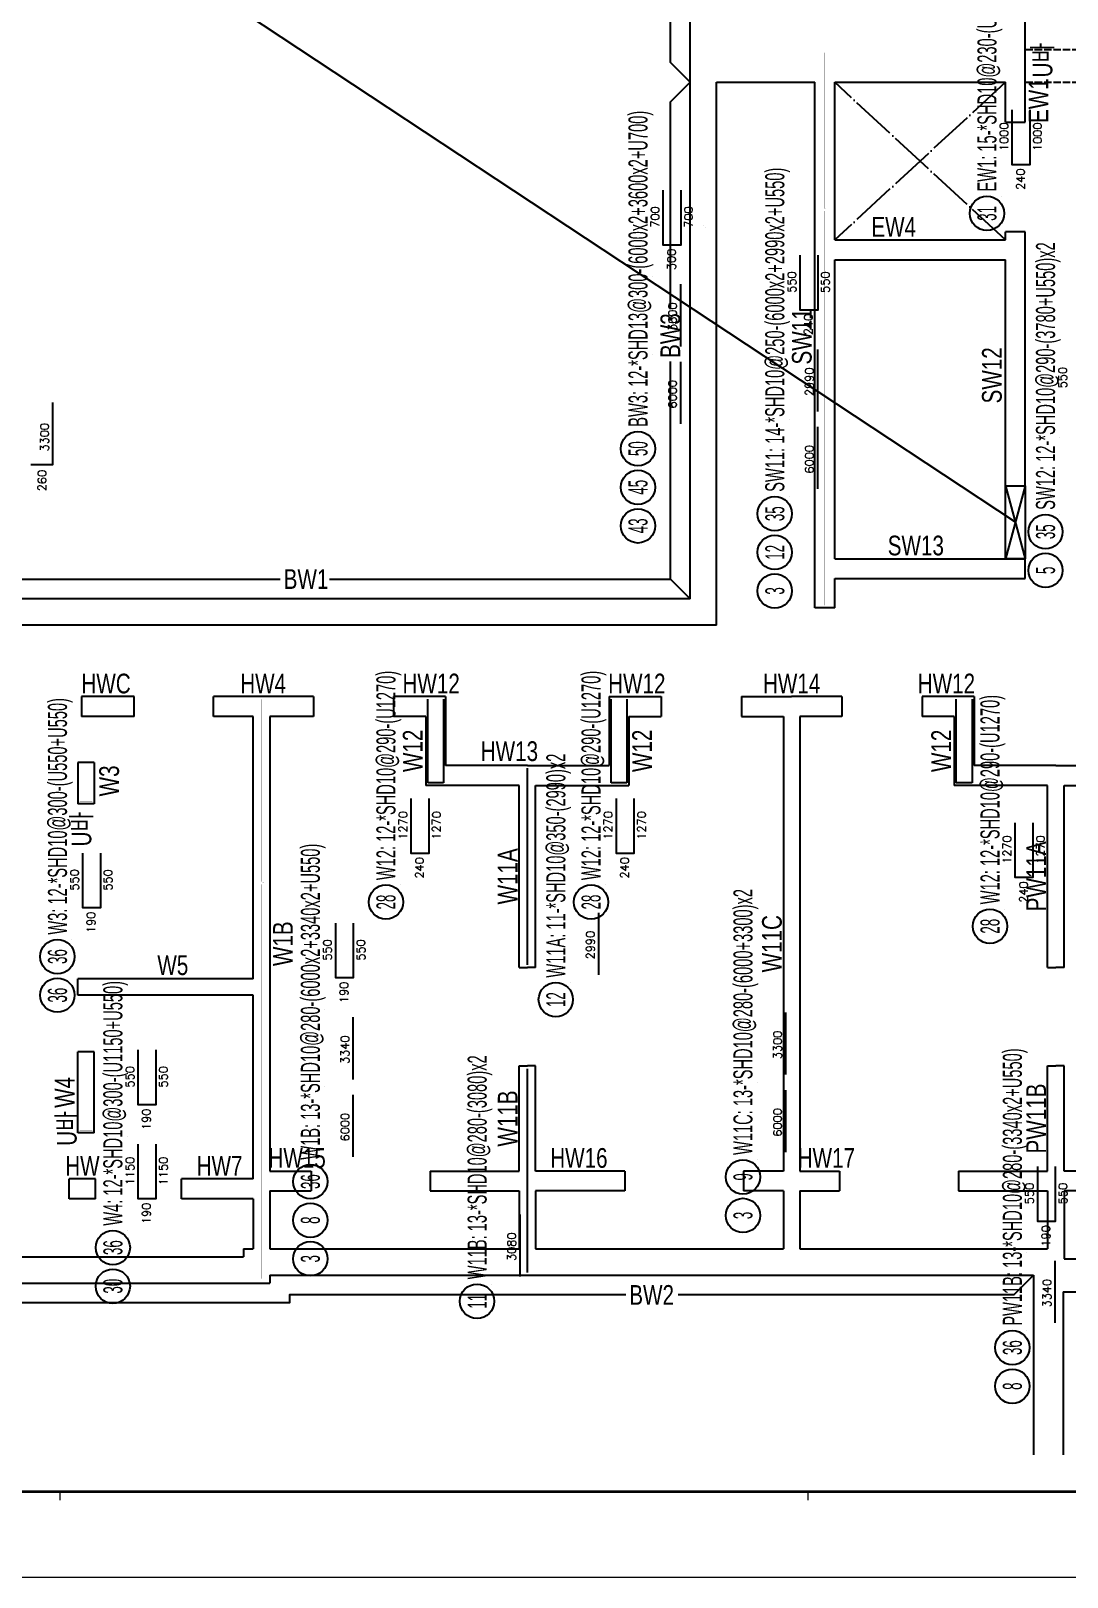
# Model space of a CAD drawing. Header units: millimetres. Extents: x 317501 to 2277231, y -321722 to 1186893.
# Drawn here: x 485904 to 501668, y -295427 to -271898 of the extents above; entities that cross this region are included whole.
import ezdxf
from ezdxf.enums import TextEntityAlignment as Align

# ---------------------------------------------------------------- set-up
doc = ezdxf.new("R2010")
doc.units = ezdxf.units.MM
doc.header["$LTSCALE"] = 57
for name, pattern in [('HID', [2.5, 2, -0.5]), ('XS-기초$0$DDOT', [14, 12, -1, 0, -1]), ('XS-지하주차장$0$HID', [2.3, 1.5, -0.8])]:
    doc.linetypes.add(name, pattern=pattern)
for name, color, linetype in [('BOX', 7, 'Continuous'), ('DIM', 7, 'Continuous'), ('LEADER', 7, 'Continuous'), ('NAME-W', 4, 'Continuous'), ('RP_TAG', 7, 'Continuous'), ('XREBAR', 1, 'Continuous'), ('XS-기초$0$OPEN', 9, 'XS-기초$0$DDOT'), ('XS-지하주차장$0$AWG', 5, 'XS-지하주차장$0$HID'), ('XTAG', 7, 'Continuous')]:
    doc.layers.add(name, color=color, linetype=linetype)
doc.layers.add('벽부호', color=3, linetype='Continuous', lineweight=0)
doc.styles.add('RPWK1', font='arial.ttf', dxfattribs={"bigfont": 'whgtxt.shx'})
doc.styles.add('RPWK2', font='romans.shx', dxfattribs={"bigfont": 'whgtxt.shx'})
doc.styles.add('돋음', font='Dotum.ttf')

# ---------------------------------------------------------------- blocks, each defined once
blk = doc.blocks.new('dhs_sheet2e')
at = {"color": 7}
for p, q in [((20500.6, 1997.6), (20500.6, 1797.9)), ((38004.8, 1997.6), (38004.8, 1797.9))]:
    blk.add_line(p, q, dxfattribs=at)
blk.add_lwpolyline([(84000, 0), (84000, 59329.4), (0, 59329.4), (0, 0)], close=True, dxfattribs=at)
at = {"color": 30, "const_width": 64.9}
blk.add_lwpolyline([(81003.6, 57331.7), (2996.4, 57331.7), (2996.4, 1997.6), (81003.6, 1997.6)], close=True, dxfattribs=at)
blk = doc.blocks.new('ASGARAE')
at = {"color": 255, "xscale": 0.75, "yscale": 0.75, "zscale": 0.75}
blk.add_blockref('dhs_sheet2e', (0, -44497), dxfattribs=at)
blk = doc.blocks.new('XDFHSDHSTHS')
at = {"layer": 'DIM', "color": 5}
for p, q in [((-4810, -150), (-4810, 8675)), ((-9910, -8410), (-9910, 750)), ((-4810, -1155), (-4810, -150)), ((-9510, -550), (-8010, -550)), ((-9510, -8810), (-9510, -550)), ((-8010, -8550), (-8010, -550)), ((-7710, -2950), (-7710, -550)), ((-7710, -550), (-5110, -550)), ((-5110, -1155), (-5110, -550)), ((-5110, -1155), (-4810, -1155)), ((-7710, -2950), (-5110, -2950)), ((-5110, -2950), (-5110, -2825)), ((-4810, -2825), (-5110, -2825)), ((-4810, -6690), (-4810, -2825)), ((-4810, -3250), (-4810, -2825)), ((-7710, -7800), (-7710, -3250)), ((-7710, -3250), (-5110, -3250)), ((-5110, -6690), (-5110, -3250)), ((-5110, -6690), (-4810, -6690)), ((-7710, -7800), (-4810, -7800)), ((-4810, -8100), (-4810, -7800)), ((-7710, -8550), (-7710, -8100)), ((-7710, -8100), (-4810, -8100)), ((-9910, -8410), (-21595, -8410)), ((-7710, -8550), (-8010, -8550)), ((-9510, -8810), (-21995, -8810)), ((-19170, -9900), (-19170, -10200)), ((-18370, -9900), (-19170, -9900)), ((-18370, -10200), (-18370, -9900)), ((-17160, -10200), (-17160, -9900)), ((-16405, -9900), (-17160, -9900)), ((-15640, -9900), (-16405, -9900)), ((-15640, -9900), (-15640, -10200)), ((-13630, -9900), (-14420, -9900)), ((-14420, -9900), (-14420, -10200)), ((-13630, -9900), (-13630, -10950)), ((-11140, -9900), (-10350, -9900)), ((-11140, -9900), (-11140, -10950)), ((-10350, -9900), (-10350, -10200)), ((-9130, -9900), (-8365, -9900)), ((-9130, -9900), (-9130, -10200)), ((-7600, -9900), (-8365, -9900)), ((-7600, -9900), (-7600, -10200)), ((-5590, -9900), (-6380, -9900)), ((-6380, -9900), (-6380, -10200)), ((-5590, -9900), (-5590, -10950)), ((-18370, -10200), (-19170, -10200)), ((-16555, -10200), (-17160, -10200)), ((-16555, -14195), (-16555, -10200)), ((-16305, -10200), (-16305, -17120)), ((-15640, -10200), (-16305, -10200)), ((-13930, -10200), (-14420, -10200)), ((-13930, -10200), (-13930, -11250)), ((-10840, -10200), (-10350, -10200)), ((-10840, -10200), (-10840, -11250)), ((-9130, -10200), (-8490, -10200)), ((-8490, -10200), (-8490, -17120)), ((-8240, -10200), (-8240, -17120)), ((-7600, -10200), (-8240, -10200)), ((-5890, -10200), (-6380, -10200)), ((-5890, -10200), (-5890, -11250)), ((-19225, -10900), (-19225, -11530)), ((-18975, -10900), (-19225, -10900)), ((-18975, -10900), (-18975, -11530)), ((-12385, -10950), (-13630, -10950)), ((-12385, -10950), (-11140, -10950)), ((-4345, -10950), (-5590, -10950)), ((-4345, -10950), (-3100, -10950)), ((-12510, -11250), (-13930, -11250)), ((-12510, -14020), (-12510, -11250)), ((-12260, -14020), (-12260, -11250)), ((-12260, -11250), (-10840, -11250)), ((-4470, -11250), (-5890, -11250)), ((-4470, -14020), (-4470, -11250)), ((-4220, -14020), (-4220, -11250)), ((-4220, -11250), (-2800, -11250)), ((-18975, -11530), (-19225, -11530)), ((-12510, -14020), (-12385, -14020)), ((-12260, -14020), (-12385, -14020)), ((-4470, -14020), (-4345, -14020)), ((-4220, -14020), (-4345, -14020)), ((-16555, -14195), (-19225, -14195)), ((-19225, -14445), (-19225, -14195)), ((-16555, -14445), (-19225, -14445)), ((-16555, -17240), (-16555, -14445)), ((-19225, -16540), (-19225, -15305)), ((-18975, -15305), (-19225, -15305)), ((-18975, -16540), (-18975, -15305)), ((-12510, -17120), (-12510, -15520)), ((-12510, -15520), (-12385, -15520)), ((-12260, -15520), (-12385, -15520)), ((-12260, -17120), (-12260, -15520)), ((-4470, -17120), (-4470, -15520)), ((-4470, -15520), (-4345, -15520)), ((-4220, -15520), (-4345, -15520)), ((-4220, -17120), (-4220, -15520)), ((-18975, -16540), (-19225, -16540)), ((-16305, -17120), (-15675, -17120)), ((-15675, -17120), (-15675, -17420)), ((-13865, -17120), (-12510, -17120)), ((-13865, -17120), (-13865, -17420)), ((-10905, -17120), (-12260, -17120)), ((-10905, -17120), (-10905, -17420)), ((-8490, -17120), (-9095, -17120)), ((-9095, -17120), (-9095, -17420)), ((-8240, -17120), (-7635, -17120)), ((-7635, -17120), (-7635, -17420)), ((-5825, -17120), (-4470, -17120)), ((-5825, -17120), (-5825, -17420)), ((-2865, -17120), (-4220, -17120)), ((-18955, -17240), (-19355, -17240)), ((-19355, -17540), (-19355, -17240)), ((-18955, -17540), (-18955, -17240)), ((-17645, -17540), (-17645, -17240)), ((-16555, -17240), (-17645, -17240)), ((-18955, -17540), (-19355, -17540)), ((-16555, -17540), (-17645, -17540)), ((-16555, -17540), (-16555, -18305)), ((-16305, -17420), (-16305, -18305)), ((-16305, -17420), (-15675, -17420)), ((-13865, -17420), (-12510, -17420)), ((-12510, -17420), (-12510, -18305)), ((-10905, -17420), (-12260, -17420)), ((-12260, -17420), (-12260, -18305)), ((-8490, -17420), (-9095, -17420)), ((-8490, -17420), (-8490, -18305)), ((-8240, -17420), (-8240, -18305)), ((-8240, -17420), (-7635, -17420)), ((-5825, -17420), (-4470, -17420)), ((-4470, -17420), (-4470, -18305)), ((-2865, -17420), (-4220, -17420)), ((-4220, -17420), (-4220, -18455)), ((-16705, -18305), (-16705, -18425)), ((-16705, -18305), (-16555, -18305)), ((-16305, -18305), (-12510, -18305)), ((-12260, -18305), (-8490, -18305)), ((-8240, -18305), (-4470, -18305)), ((-22320, -18425), (-16705, -18425)), ((-4220, -18455), (-310, -18455)), ((-16305, -18705), (-16305, -18825)), ((-16305, -18705), (-4685, -18705)), ((-4685, -18705), (-4685, -21438)), ((-28845, -18825), (-16305, -18825)), ((-4235, -18955), (-4235, -21438)), ((-4235, -18955), (-3885, -18955))]:
    blk.add_line(p, q, dxfattribs=at)
at = {"layer": 'XS-기초$0$OPEN'}
for p, q in [((-5110, -550), (-7710, -2950)), ((-5110, -2950), (-7710, -550))]:
    blk.add_line(p, q, dxfattribs=at)
blk = doc.blocks.new('zsdhdthbs')
at = {"layer": 'XS-지하주차장$0$AWG', "color": 8, "linetype": 'HID'}
for p, q in [((-11095, 11605), (-6285, 11605)), ((-11095, 11105), (-8595, 11105))]:
    blk.add_line(p, q, dxfattribs=at)
blk = doc.blocks.new('*U1394', base_point=(495139.9235, -277994.0717))
at = {"layer": 'RP_TAG', "color": 0, "linetype": 'Continuous', "ltscale": 100}
for centre in [(495139.924444, -278255.0717), (495139.926593, -278842.3217), (495139.928742, -279429.5717)]:
    blk.add_circle(centre, 261, dxfattribs=at)
at = {"layer": 'RP_TAG', "color": 0, "linetype": 'Continuous', "ltscale": 100, "style": 'RPWK1', "width": 0.55}
blk.add_text('BW3: 12-*SHD13@300-(6000x2+3600x2+U700)', height=290, rotation=90.0002104601, dxfattribs=at).set_placement((495139.92321, -277921.5717), align=Align.MIDDLE_LEFT)
at = {"layer": 'RP_TAG', "color": 0, "linetype": 'Continuous', "ltscale": 100, "style": 'RPWK1', "width": 0.5}
for s, rotation, oblique, p in [('50', 90.0002104552, 359.9999999951, (495139.924444, -278255.0717)), ('45', 90.0002104619, 0.0000000017, (495139.926593, -278842.3217)), ('43', 90.0002104619, 0.0000000017, (495139.928742, -279429.5717))]:
    blk.add_text(s, height=290, rotation=rotation, dxfattribs=dict(at, oblique=oblique)).set_placement(p, align=Align.MIDDLE_CENTER)
blk = doc.blocks.new('*U1438', base_point=(501339.9086, -279258.393))
at = {"layer": 'RP_TAG', "color": 0, "linetype": 'Continuous', "ltscale": 100}
for centre in [(501339.909544, -279519.393), (501339.911693, -280106.643)]:
    blk.add_circle(centre, 261, dxfattribs=at)
at = {"layer": 'RP_TAG', "color": 0, "linetype": 'Continuous', "ltscale": 100, "style": 'RPWK1', "width": 0.55}
blk.add_text('SW12: 12-*SHD10@290-(3780+U550)x2', height=290, rotation=90.0002104601, dxfattribs=at).set_placement((501339.90831, -279185.893), align=Align.MIDDLE_LEFT)
at = {"layer": 'RP_TAG', "color": 0, "linetype": 'Continuous', "ltscale": 100, "style": 'RPWK1', "width": 0.5}
for s, rotation, oblique, p in [('35', 90.0002104619, 0.0000000017, (501339.909544, -279519.393)), ('5', 90.0002104552, 359.9999999951, (501339.911693, -280106.643))]:
    blk.add_text(s, height=290, rotation=rotation, dxfattribs=dict(at, oblique=oblique)).set_placement(p, align=Align.MIDDLE_CENTER)
blk = doc.blocks.new('*U1445', base_point=(497221.2505, -278984.1482))
at = {"layer": 'RP_TAG', "color": 0, "linetype": 'Continuous', "ltscale": 100}
for centre in [(497221.251444, -279245.1482), (497221.253593, -279832.3982), (497221.255742, -280419.6482)]:
    blk.add_circle(centre, 261, dxfattribs=at)
at = {"layer": 'RP_TAG', "color": 0, "linetype": 'Continuous', "ltscale": 100, "style": 'RPWK1', "width": 0.55}
blk.add_text('SW11: 14-*SHD10@250-(6000x2+2990x2+U550)', height=290, rotation=90.0002104601, dxfattribs=at).set_placement((497221.25021, -278911.6482), align=Align.MIDDLE_LEFT)
at = {"layer": 'RP_TAG', "color": 0, "linetype": 'Continuous', "ltscale": 100, "style": 'RPWK1', "width": 0.5}
for s, rotation, oblique, p in [('35', 90.0002104552, 359.9999999951, (497221.251444, -279245.1482)), ('12', 90.0002104619, 0.0000000017, (497221.253593, -279832.3982)), ('3', 90.0002104619, 0.0000000017, (497221.255742, -280419.6482))]:
    blk.add_text(s, height=290, rotation=rotation, dxfattribs=dict(at, oblique=oblique)).set_placement(p, align=Align.MIDDLE_CENTER)
blk = doc.blocks.new('*U1446', base_point=(500449.1633, -274413.7723))
at = {"layer": 'RP_TAG', "color": 0, "linetype": 'Continuous', "ltscale": 100}
blk.add_circle((500449.164244, -274674.7723), 261, dxfattribs=at)
at = {"layer": 'RP_TAG', "color": 0, "linetype": 'Continuous', "ltscale": 100, "style": 'RPWK1', "width": 0.55}
blk.add_text('EW1: 15-*SHD10@230-(U1000)', height=290, rotation=90.0002104601, dxfattribs=at).set_placement((500449.16301, -274341.2723), align=Align.MIDDLE_LEFT)
at = {"layer": 'RP_TAG', "color": 0, "linetype": 'Continuous', "ltscale": 100, "style": 'RPWK1', "oblique": 0.0000000017, "width": 0.5}
blk.add_text('31', height=290, rotation=90.0002104619, dxfattribs=at).set_placement((500449.164244, -274674.7723), align=Align.MIDDLE_CENTER)
blk = doc.blocks.new('*U1447', base_point=(496736.8875, -289076.1482))
at = {"layer": 'RP_TAG', "color": 0, "linetype": 'Continuous', "ltscale": 100}
for centre in [(496736.888444, -289337.1482), (496736.890593, -289924.3982)]:
    blk.add_circle(centre, 261, dxfattribs=at)
at = {"layer": 'RP_TAG', "color": 0, "linetype": 'Continuous', "ltscale": 100, "style": 'RPWK1', "width": 0.55}
blk.add_text('W11C: 13-*SHD10@280-(6000+3300)x2', height=290, rotation=90.0002104601, dxfattribs=at).set_placement((496736.88721, -289003.6482), align=Align.MIDDLE_LEFT)
at = {"layer": 'RP_TAG', "color": 0, "linetype": 'Continuous', "ltscale": 100, "style": 'RPWK1', "width": 0.5}
for s, rotation, oblique, p in [('9', 90.0002104619, 0.0000000017, (496736.888444, -289337.1482)), ('3', 90.0002104552, 359.9999999951, (496736.890593, -289924.3982))]:
    blk.add_text(s, height=290, rotation=rotation, dxfattribs=dict(at, oblique=oblique)).set_placement(p, align=Align.MIDDLE_CENTER)
blk = doc.blocks.new('*U1449', base_point=(490155.4555, -289148.1482))
at = {"layer": 'RP_TAG', "color": 0, "linetype": 'Continuous', "ltscale": 100}
for centre in [(490155.456444, -289409.1482), (490155.458593, -289996.3982), (490155.460742, -290583.6482)]:
    blk.add_circle(centre, 261, dxfattribs=at)
at = {"layer": 'RP_TAG', "color": 0, "linetype": 'Continuous', "ltscale": 100, "style": 'RPWK1', "width": 0.55}
blk.add_text('W1B: 13-*SHD10@280-(6000x2+3340x2+U550)', height=290, rotation=90.0002104601, dxfattribs=at).set_placement((490155.45521, -289075.6482), align=Align.MIDDLE_LEFT)
at = {"layer": 'RP_TAG', "color": 0, "linetype": 'Continuous', "ltscale": 100, "style": 'RPWK1', "oblique": 0.0000000017, "width": 0.5}
for s, p in [('36', (490155.456444, -289409.1482)), ('8', (490155.458593, -289996.3982)), ('3', (490155.460742, -290583.6482))]:
    blk.add_text(s, height=290, rotation=90.0002104619, dxfattribs=at).set_placement(p, align=Align.MIDDLE_CENTER)
blk = doc.blocks.new('*U1452', base_point=(493889.9086, -286377.7005))
at = {"layer": 'RP_TAG', "color": 0, "linetype": 'Continuous', "ltscale": 100}
blk.add_circle((493889.909544, -286638.7005), 261, dxfattribs=at)
at = {"layer": 'RP_TAG', "color": 0, "linetype": 'Continuous', "ltscale": 100, "style": 'RPWK1', "oblique": 359.9999999948, "width": 0.55}
blk.add_text('W11A: 11-*SHD10@350-(2990)x2', height=290, rotation=90.000210454, dxfattribs=at).set_placement((493889.90831, -286305.2005), align=Align.MIDDLE_LEFT)
at = {"layer": 'RP_TAG', "color": 0, "linetype": 'Continuous', "ltscale": 100, "style": 'RPWK1', "oblique": 359.9999999951, "width": 0.5}
blk.add_text('12', height=290, rotation=90.0002104552, dxfattribs=at).set_placement((493889.909544, -286638.7005), align=Align.MIDDLE_CENTER)
blk = doc.blocks.new('*U1454', base_point=(500835.4225, -291674.2772))
at = {"layer": 'RP_TAG', "color": 0, "linetype": 'Continuous', "ltscale": 100}
for centre in [(500835.423444, -291935.2772), (500835.425593, -292522.5272)]:
    blk.add_circle(centre, 261, dxfattribs=at)
at = {"layer": 'RP_TAG', "color": 0, "linetype": 'Continuous', "ltscale": 100, "style": 'RPWK1', "oblique": 359.9999999948, "width": 0.55}
blk.add_text('PW11B: 13-*SHD10@280-(3340x2+U550)', height=290, rotation=90.000210454, dxfattribs=at).set_placement((500835.42221, -291601.7772), align=Align.MIDDLE_LEFT)
at = {"layer": 'RP_TAG', "color": 0, "linetype": 'Continuous', "ltscale": 100, "style": 'RPWK1', "width": 0.5}
for s, rotation, oblique, p in [('36', 90.0002104552, 359.9999999951, (500835.423444, -291935.2772)), ('8', 90.0002104619, 0.0000000017, (500835.425593, -292522.5272))]:
    blk.add_text(s, height=290, rotation=rotation, dxfattribs=dict(at, oblique=oblique)).set_placement(p, align=Align.MIDDLE_CENTER)
blk = doc.blocks.new('*U1456', base_point=(486307.5954, -285723.295))
at = {"layer": 'RP_TAG', "color": 0, "linetype": 'Continuous', "ltscale": 100}
for centre in [(486307.596344, -285984.295), (486307.598493, -286571.545)]:
    blk.add_circle(centre, 261, dxfattribs=at)
at = {"layer": 'RP_TAG', "color": 0, "linetype": 'Continuous', "ltscale": 100, "style": 'RPWK1', "width": 0.55}
blk.add_text('W3: 12-*SHD10@300-(U550+U550)', height=290, rotation=90.0002104601, dxfattribs=at).set_placement((486307.59511, -285650.795), align=Align.MIDDLE_LEFT)
at = {"layer": 'RP_TAG', "color": 0, "linetype": 'Continuous', "ltscale": 100, "style": 'RPWK1', "width": 0.5}
for rotation, oblique, p in [(90.0002104619, 0.0000000017, (486307.596344, -285984.295)), (90.0002104552, 359.9999999951, (486307.598493, -286571.545))]:
    blk.add_text('36', height=290, rotation=rotation, dxfattribs=dict(at, oblique=oblique)).set_placement(p, align=Align.MIDDLE_CENTER)
blk = doc.blocks.new('*U1459', base_point=(487150.5734, -290152.7477))
at = {"layer": 'RP_TAG', "color": 0, "linetype": 'Continuous', "ltscale": 100}
for centre in [(487150.574344, -290413.7477), (487150.576493, -291000.9977)]:
    blk.add_circle(centre, 261, dxfattribs=at)
at = {"layer": 'RP_TAG', "color": 0, "linetype": 'Continuous', "ltscale": 100, "style": 'RPWK1', "oblique": 359.9999999948, "width": 0.55}
blk.add_text('W4: 12-*SHD10@300-(U1150+U550)', height=290, rotation=90.000210454, dxfattribs=at).set_placement((487150.57311, -290080.2477), align=Align.MIDDLE_LEFT)
at = {"layer": 'RP_TAG', "color": 0, "linetype": 'Continuous', "ltscale": 100, "style": 'RPWK1', "width": 0.5}
for s, rotation, oblique, p in [('36', 90.0002104552, 359.9999999951, (487150.574344, -290413.7477)), ('30', 90.0002104619, 0.0000000017, (487150.576493, -291000.9977))]:
    blk.add_text(s, height=290, rotation=rotation, dxfattribs=dict(at, oblique=oblique)).set_placement(p, align=Align.MIDDLE_CENTER)
blk = doc.blocks.new('*U1469', base_point=(492692.6067, -290968.2559))
at = {"layer": 'RP_TAG', "color": 0, "linetype": 'Continuous', "ltscale": 100}
blk.add_circle((492692.607644, -291229.2559), 261, dxfattribs=at)
at = {"layer": 'RP_TAG', "color": 0, "linetype": 'Continuous', "ltscale": 100, "style": 'RPWK1', "oblique": 359.9999999948, "width": 0.55}
blk.add_text('W11B: 13-*SHD10@280-(3080)x2', height=290, rotation=90.000210454, dxfattribs=at).set_placement((492692.60641, -290895.7559), align=Align.MIDDLE_LEFT)
at = {"layer": 'RP_TAG', "color": 0, "linetype": 'Continuous', "ltscale": 100, "style": 'RPWK1', "oblique": 359.9999999951, "width": 0.5}
blk.add_text('11', height=290, rotation=90.0002104552, dxfattribs=at).set_placement((492692.607644, -291229.2559), align=Align.MIDDLE_CENTER)
blk = doc.blocks.new('*U1473', base_point=(500495.0775, -285261.4093))
at = {"layer": 'RP_TAG', "color": 0, "linetype": 'Continuous', "ltscale": 100}
blk.add_circle((500495.078444, -285522.4093), 261, dxfattribs=at)
at = {"layer": 'RP_TAG', "color": 0, "linetype": 'Continuous', "ltscale": 100, "style": 'RPWK1', "width": 0.55}
blk.add_text('W12: 12-*SHD10@290-(U1270)', height=290, rotation=90.0002104601, dxfattribs=at).set_placement((500495.07721, -285188.9093), align=Align.MIDDLE_LEFT)
at = {"layer": 'RP_TAG', "color": 0, "linetype": 'Continuous', "ltscale": 100, "style": 'RPWK1', "oblique": 0.0000000017, "width": 0.5}
blk.add_text('28', height=290, rotation=90.0002104619, dxfattribs=at).set_placement((500495.078444, -285522.4093), align=Align.MIDDLE_CENTER)
blk = doc.blocks.new('*U1474', base_point=(494425.4436, -284893.7398))
at = {"layer": 'RP_TAG', "color": 0, "linetype": 'Continuous', "ltscale": 100}
blk.add_circle((494425.444544, -285154.7398), 261, dxfattribs=at)
at = {"layer": 'RP_TAG', "color": 0, "linetype": 'Continuous', "ltscale": 100, "style": 'RPWK1', "width": 0.55}
blk.add_text('W12: 12-*SHD10@290-(U1270)', height=290, rotation=90.0002104601, dxfattribs=at).set_placement((494425.44331, -284821.2398), align=Align.MIDDLE_LEFT)
at = {"layer": 'RP_TAG', "color": 0, "linetype": 'Continuous', "ltscale": 100, "style": 'RPWK1', "oblique": 0.0000000017, "width": 0.5}
blk.add_text('28', height=290, rotation=90.0002104619, dxfattribs=at).set_placement((494425.444544, -285154.7398), align=Align.MIDDLE_CENTER)
blk = doc.blocks.new('*U1475', base_point=(491305.2891, -284893.7398))
at = {"layer": 'RP_TAG', "color": 0, "linetype": 'Continuous', "ltscale": 100}
blk.add_circle((491305.290044, -285154.7398), 261, dxfattribs=at)
at = {"layer": 'RP_TAG', "color": 0, "linetype": 'Continuous', "ltscale": 100, "style": 'RPWK1', "width": 0.55}
blk.add_text('W12: 12-*SHD10@290-(U1270)', height=290, rotation=90.0002104601, dxfattribs=at).set_placement((491305.28881, -284821.2398), align=Align.MIDDLE_LEFT)
at = {"layer": 'RP_TAG', "color": 0, "linetype": 'Continuous', "ltscale": 100, "style": 'RPWK1', "oblique": 0.0000000017, "width": 0.5}
blk.add_text('28', height=290, rotation=90.0002104619, dxfattribs=at).set_placement((491305.290044, -285154.7398), align=Align.MIDDLE_CENTER)

msp = doc.modelspace()

# ---------------------------------------------------------------- linework, layer by layer
at = {"layer": 'BOX', "color": 6}
for points in [[(500882.4, -279374), (488892.2, -271449.3)], [(501032.4, -278819), (500732.4, -279929)], [(500732.4, -278819), (501032.4, -279929)]]:
    msp.add_lwpolyline(points, dxfattribs=at)
msp.add_lwpolyline([(500732.4, -278819), (501032.4, -278819), (501032.4, -279929), (500732.4, -279929)], close=True, dxfattribs=at)
at = {"layer": 'LEADER'}
for p, q in [((495632.4, -272379), (495632.4, -271079)), ((495932.4, -272679), (495632.4, -272379)), ((495632.4, -280239), (495932.4, -280539))]:
    msp.add_line(p, q, dxfattribs=at)
for points in [[(495632.4, -276131.6), (495632.4, -272979), (495932.4, -272679)], [(490446.6, -280239), (495632.4, -280239), (495632.4, -276928.5)], [(484547.4, -279101.5), (484547.4, -280239), (489696, -280239)], [(501157.4, -290834), (500857.4, -291134), (495751.8, -291134)], [(494953.9, -291134), (489837.4, -291134), (489837.4, -291254), (483177.2, -291254)]]:
    msp.add_lwpolyline(points, dxfattribs=at)
at = {"layer": 'RP_TAG', "color": 250, "linetype": 'Continuous', "ltscale": 100}
for p, q in [((500666.7, -274413.8), (500666.7, -274413.8)), ((495357.4, -275635.1), (495357.4, -275635.1)), ((497438.7, -276625.2), (497438.8, -276625.2)), ((495357.4, -276814.6), (495357.4, -276814.6)), ((497438.7, -277804.7), (497438.8, -277804.7)), ((495357.4, -277994.1), (495357.4, -277994.1)), ((501557.4, -278078.9), (501557.4, -278078.9)), ((497438.8, -278984.1), (497438.8, -278984.1)), ((501557.4, -279258.4), (501557.4, -279258.4)), ((491522.8, -284893.7), (491522.8, -284893.7)), ((494642.9, -284893.7), (494643, -284893.7)), ((500712.6, -285261.4), (500712.6, -285261.4)), ((486525.1, -285723.3), (486525.1, -285723.3)), ((494107.4, -286377.7), (494107.4, -286377.7)), ((490372.9, -286789.2), (490373, -286789.2)), ((490373, -287968.7), (490373, -287968.7)), ((496954.4, -287896.7), (496954.4, -287896.7)), ((487368.1, -288719.8), (487368.1, -288719.8)), ((490373, -289148.1), (490373, -289148.1)), ((496954.4, -289076.1), (496954.4, -289076.1)), ((487368.1, -290152.7), (487368.1, -290152.7)), ((501052.9, -290494.8), (501052.9, -290494.8)), ((492910.1, -290968.3), (492910.1, -290968.3)), ((501052.9, -291674.3), (501052.9, -291674.3))]:
    msp.add_line(p, q, dxfattribs=at)
at = {"layer": 'RP_TAG', "color": 1, "linetype": 'Continuous', "ltscale": 100}
for points in [[(501101.7, -273099.7), (501101.7, -273934.8), (500834.9, -273934.8), (500834.9, -273099.7)], [(495792.4, -274321.1), (495792.4, -275156.1), (495525.6, -275156.1), (495525.6, -274321.1)], [(497873.7, -275311.1), (497873.7, -276146.2), (497607, -276146.2), (497607, -275311.1)], [(495792.4, -276698.6), (495792.4, -275754)], [(495792.4, -277878.1), (495792.4, -276933.5)], [(497873.7, -277688.7), (497873.7, -276744.1)], [(485904.4, -278496.3), (486238.9, -278496.3), (486238.9, -277551.9)], [(497873.8, -278868.1), (497873.7, -277923.6)], [(491957.8, -283579.7), (491957.8, -284414.7), (491691, -284414.7), (491691, -283579.7)], [(495077.9, -283579.7), (495077.9, -284414.7), (494811.2, -284414.7), (494811.2, -283579.7)], [(501147.6, -283947.4), (501147.6, -284782.4), (500880.8, -284782.4), (500880.8, -283947.4)], [(486960.1, -284409.3), (486960.1, -285244.3), (486693.3, -285244.3), (486693.3, -284409.3)], [(494542.4, -286261.7), (494542.4, -285317.1)], [(490807.9, -285475.1), (490807.9, -286310.2), (490541.2, -286310.2), (490541.2, -285475.1)], [(490808, -287852.7), (490807.9, -286908.1)], [(497389.4, -287780.7), (497389.4, -286836.1)], [(487803.1, -287405.8), (487803.1, -288240.8), (487536.3, -288240.8), (487536.3, -287405.8)], [(490808, -289032.1), (490808, -288087.6)], [(497389.4, -288960.1), (497389.4, -288015.6)], [(487803.1, -288838.7), (487803.1, -289673.7), (487536.3, -289673.7), (487536.3, -288838.7)], [(501487.9, -289180.8), (501487.9, -290015.8), (501221.1, -290015.8), (501221.1, -289180.8)], [(493345.1, -290852.3), (493345.1, -289907.7)], [(501487.9, -291558.3), (501487.9, -290613.7)]]:
    msp.add_lwpolyline(points, dxfattribs=at)
at = {"layer": 'XREBAR', "color": 30, "linetype": 'Continuous', "ltscale": 3.38853e-09}
for p, q in [((491942.4, -283339), (491942.4, -282069)), ((492182.4, -282069), (492182.4, -283339)), ((494732.4, -283339), (494732.4, -282069)), ((494972.4, -282069), (494972.4, -283339)), ((492182.4, -283339), (491942.4, -283339)), ((494972.4, -283339), (494732.4, -283339))]:
    msp.add_line(p, q, dxfattribs=at)
at = {"layer": 'XREBAR', "color": 30, "linetype": 'Continuous', "ltscale": 1.94526e-15}
for p, q in [((499982.4, -283339), (499982.4, -282069)), ((500222.4, -282069), (500222.4, -283339)), ((500222.4, -283339), (499982.4, -283339))]:
    msp.add_line(p, q, dxfattribs=at)
at = {"layer": 'XREBAR', "color": 30, "linetype": 'Continuous', "ltscale": 7.00134e-10}
for p, q in [((493457.4, -286109), (493457.4, -283119)), ((493457.4, -290791.5), (493457.4, -287691.5))]:
    msp.add_line(p, q, dxfattribs=at)
at = {"layer": 'XREBAR', "color": 11, "linetype": 'Continuous', "ltscale": 2.36323e-310, "const_width": 1}
for points in [[(496169.9, -275589), (496169.9, -275589), (496169.9, -274899), (496164.9, -274880.2), (496151.2, -274866.5), (496132.4, -274861.5), (496132.4, -272129), (496132.4, -272129)], [(496132.4, -280899), (496132.4, -280899), (496132.4, -274899), (496132.4, -274899)], [(496302.4, -280199), (496302.4, -280899), (495962.4, -280899), (495962.4, -280199)]]:
    msp.add_lwpolyline(points, dxfattribs=at)
at = {"layer": 'XREBAR', "color": 30, "linetype": 'Continuous', "ltscale": 2.36323e-310, "const_width": 1}
for points in [[(498019.9, -275169), (498019.9, -275169), (498019.9, -274639), (498014.9, -274620.2), (498001.2, -274606.5), (497982.4, -274601.5), (497982.4, -272229), (497982.4, -272229)], [(501002.4, -272231.5), (501002.4, -273241.5), (500762.4, -273241.5), (500762.4, -272231.5)], [(497982.4, -280639), (497982.4, -280639), (497982.4, -274639), (497982.4, -274639)], [(501002.4, -275546.5), (501002.4, -274996.5), (500762.4, -274996.5), (500762.4, -275546.5)], [(500882.4, -278776.5), (500882.4, -278776.5), (500882.4, -274996.5), (500882.4, -274996.5)], [(501002.4, -278226.5), (501002.4, -278776.5), (500762.4, -278776.5), (500762.4, -278226.5)], [(498102.4, -280089), (498102.4, -280639), (497862.4, -280639), (497862.4, -280089)]]:
    msp.add_lwpolyline(points, dxfattribs=at)
at = {"layer": 'XREBAR', "color": 30, "linetype": 'Continuous', "ltscale": 4.05012e-10, "const_width": 1}
for points in [[(489507.4, -282619), (489507.4, -282069), (489317.4, -282069), (489317.4, -282619)], [(489449.9, -285419), (489449.9, -285419), (489449.9, -284884), (489444.9, -284865.2), (489431.2, -284851.5), (489412.4, -284846.5), (489412.4, -282069), (489412.4, -282069)], [(489412.4, -290884), (489412.4, -290884), (489412.4, -284884), (489412.4, -284884)], [(486837.4, -287476.5), (486837.4, -288626.5), (486647.4, -288626.5), (486647.4, -287476.5)], [(486807.4, -288026.5), (486807.4, -287476.5), (486677.4, -287476.5), (486677.4, -288026.5)]]:
    msp.add_lwpolyline(points, dxfattribs=at)
at = {"layer": 'XREBAR', "color": 30, "linetype": 'Continuous', "ltscale": 6.22478e-10, "const_width": 1}
for points in [[(486837.4, -283069), (486837.4, -283619), (486647.4, -283619), (486647.4, -283069)], [(486807.4, -283619), (486807.4, -283069), (486677.4, -283069), (486677.4, -283619)]]:
    msp.add_lwpolyline(points, dxfattribs=at)

# ---------------------------------------------------------------- block references
at = {"layer": 'RP_TAG', "color": 30, "linetype": 'Continuous', "ltscale": 1.86612e-317}
for name, p in [('*U1446', (500449.2, -274413.8)), ('*U1445', (497221.3, -278984.1)), ('*U1438', (501339.9, -279258.4)), ('*U1475', (491305.3, -284893.7)), ('*U1474', (494425.4, -284893.7)), ('*U1456', (486307.6, -285723.3)), ('*U1473', (500495.1, -285261.4)), ('*U1452', (493889.9, -286377.7)), ('*U1449', (490155.5, -289148.1)), ('*U1447', (496736.9, -289076.1)), ('*U1459', (487150.6, -290152.7)), ('*U1469', (492692.6, -290968.3)), ('*U1454', (500835.4, -291674.3))]:
    msp.add_blockref(name, p, dxfattribs=at)
at = {"layer": 'RP_TAG', "color": 11, "linetype": 'Continuous', "ltscale": 1.86612e-317}
msp.add_blockref('*U1394', (495139.9, -277994.1), dxfattribs=at)
at = {"layer": 'XS-지하주차장$0$AWG'}
msp.add_blockref('zsdhdthbs', (512127.4, -283784), dxfattribs=at)
at = {"layer": 'XTAG', "color": 4}
msp.add_blockref('XDFHSDHSTHS', (505842.4, -272129), dxfattribs=at)
at = {"layer": '벽부호', "color": 4, "xscale": 0.8666666632494344, "yscale": 0.8666666632494344, "zscale": 0.8666666632494344}
msp.add_blockref('ASGARAE', (473020.9, -256863.3), dxfattribs=at)

# ---------------------------------------------------------------- texts
at = {"layer": 'NAME-W', "color": 1, "style": '돋음', "width": 0.8}
for p in [(501291, -272341.5), (486669.6, -284044.2), (486446.6, -288599.9)]:
    msp.add_text('U바', height=300, rotation=90, dxfattribs=at).set_placement(p, align=Align.MIDDLE)
at = {"layer": 'RP_TAG', "color": 2, "linetype": 'Continuous', "ltscale": 100, "style": 'RPWK2'}
for s, p in [('1000', (500810.6, -273508.4)), ('700', (495501.3, -274729.7)), ('550', (497582.7, -275719.8)), ('3600', (495767, -276247)), ('2990', (497848.4, -277237.1)), ('550', (501701.3, -277173.5)), ('6000', (495767, -277426.5)), ('3300', (486212.5, -278081.6)), ('6000', (497848.4, -278416.6)), ('1270', (491666.7, -283988.4)), ('1270', (494786.9, -283988.4)), ('1270', (500856.5, -284356)), ('550', (486669, -284817.9)), ('2990', (494517, -285810.1)), ('550', (490516.9, -285883.8)), ('3340', (490782.6, -287401.1)), ('3300', (497364, -287329.1)), ('550', (487512, -287814.5)), ('6000', (490782.6, -288580.6)), ('6000', (497364, -288508.6)), ('1150', (487512, -289247.4)), ('550', (501196.9, -289589.4)), ('3080', (493319.7, -290400.7)), ('3340', (501462.5, -291106.7))]:
    msp.add_text(s, height=126.31, rotation=90.00021, dxfattribs=at).set_placement(p, align=Align.BOTTOM_CENTER)
for s, p in [('1000', (501154.6, -273508.9)), ('700', (495845.4, -274730.3)), ('550', (497926.7, -275720.3)), ('1270', (492010.7, -283988.9)), ('1270', (495130.9, -283988.9)), ('1270', (501200.5, -284356.6)), ('550', (487013, -284818.5)), ('550', (490860.9, -285884.3)), ('550', (487856, -287815)), ('1150', (487856, -289247.9)), ('550', (501540.9, -289590))]:
    msp.add_text(s, height=126.31, rotation=90.00021, dxfattribs=at).set_placement(p, align=Align.TOP_CENTER)
for s, p in [('240', (500959.8, -273992.3)), ('300', (495650.5, -275213.6)), ('240', (497731.9, -276203.7)), ('240', (491815.9, -284472.3)), ('240', (494936.1, -284472.3)), ('240', (501005.7, -284839.9)), ('190', (486818.2, -285301.8)), ('190', (490666.1, -286367.7)), ('190', (487661.2, -288298.3)), ('190', (487661.2, -289731.3)), ('190', (501346, -290073.3))]:
    msp.add_text(s, height=126.31, rotation=90.00021, dxfattribs=at).set_placement(p, align=Align.MIDDLE_RIGHT)
msp.add_text('260', height=126.31, rotation=90.00021, dxfattribs=at).set_placement((486175, -278578.1), align=Align.BOTTOM_RIGHT)
at = {"layer": '벽부호', "style": '돋음', "width": 0.8}
for s, p in [('EW1', (501232.4, -272958.8)), ('BW3', (495632.4, -276534)), ('SW11', (497632.4, -276546.9)), ('SW12', (500524.1, -277139.2)), ('W12', (491712.4, -282854)), ('W12', (495202.4, -282854)), ('W12', (499752.4, -282854)), ('W3', (487094, -283311.4)), ('PW11A', (501197.4, -284764)), ('W11A', (493157.4, -284764)), ('W11C', (497177.4, -285789)), ('W1B', (489737.4, -285789)), ('W4', (486417.4, -288051.5)), ('PW11B', (501197.4, -288449)), ('W11B', (493157.4, -288449))]:
    msp.add_text(s, height=300, rotation=90, dxfattribs=at).set_placement(p, align=Align.MIDDLE_CENTER)
for s, p in [('EW4', (499030.9, -274879)), ('SW13', (499366.8, -279729)), ('BW1', (490089.9, -280239)), ('HWC', (487047.4, -281829)), ('HW4', (489437.4, -281829)), ('HW12', (491993.3, -281829)), ('HW12', (495122.4, -281829)), ('HW14', (497477.4, -281829)), ('HW12', (499832.4, -281829)), ('HW13', (493184, -282858.5)), ('W5', (488063, -286115.3)), ('HW15', (489953.7, -289049)), ('HW16', (494240.9, -289049)), ('HW17', (498005.3, -289049)), ('HW', (486687.4, -289169)), ('HW7', (488773.9, -289169)), ('BW2', (495347.4, -291134))]:
    msp.add_text(s, height=300, dxfattribs=at).set_placement(p, align=Align.MIDDLE_CENTER)

doc.saveas('drawing.dxf')
